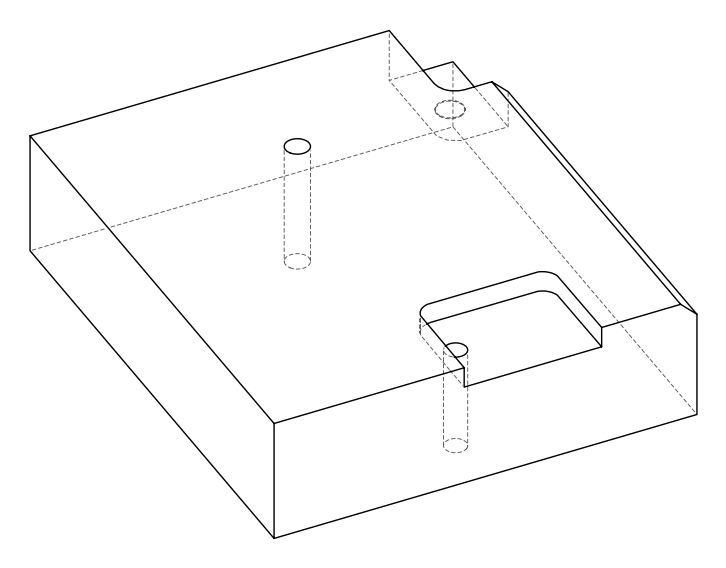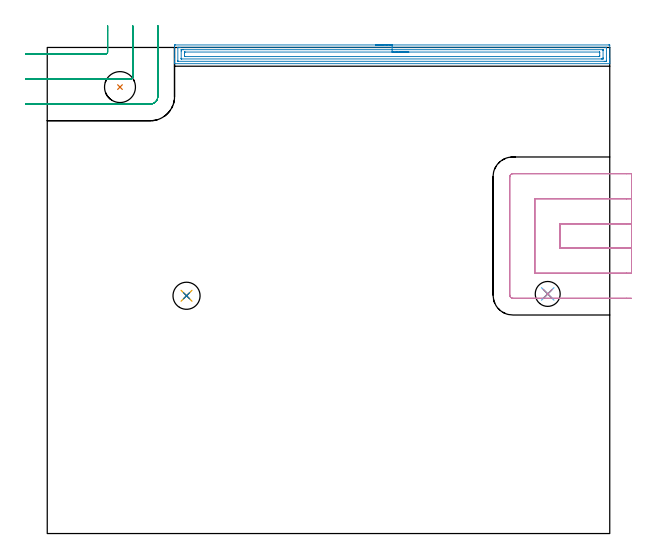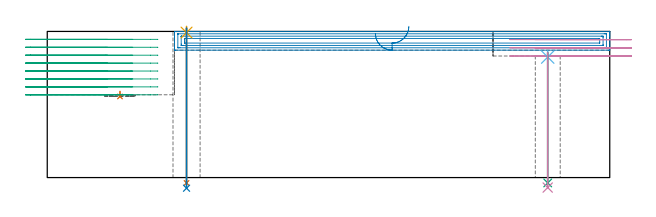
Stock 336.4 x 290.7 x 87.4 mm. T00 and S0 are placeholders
(PLAN: 10 operations, 7 tool changes, 19.3 min)
(1 INDEXABLE_INSERT_DRILL_BLIND_HOLE_FROM_SOLID | STEP1POCKET | NXT0302_008 | 0.02 min | 10383 mm3)
(2 AREA_MILL | FG_CHAMFER_SURFACE | UGT0205_001 | 8.6 min | 16719 mm3)
(3 MILL_CORNER_NOTCH_RECTANGULAR | CORNER_NOTCH_RECTANGULAR | UGT0201_094 | Follow Part, ap 5, ae 75% | 5.16 min | 114088 mm3)
(4 MILL_SLOT | SLOT_PARTIAL_RECTANGULAR | UGT0201_094 | Follow Part, ap 5, ae 75% | 4.06 min | 96081 mm3)
(5 SPOT_DRILL | STEP1HOLE | NXT0321_9005460120000 | 0.03 min | 7 mm3)
(6 SPOT_DRILL_1 | STEP1HOLE_1 | NXT0321_9005460120000 | 0.03 min | 16 mm3)
(7 DRILL_THROUGH_HOLE_INTO_CENTER | STEP1HOLE | NXT0301_065 | 0.37 min | 6035 mm3)
(8 DRILL_TO_ENLARGE_THROUGH_HOLE | STEP1HOLE | UGT0301_286 | 0.38 min | 11940 mm3)
(9 DRILL_THROUGH_HOLE_INTO_CENTER_1 | STEP1HOLE_1 | NXT0301_065 | 0.32 min | 5008 mm3)
(10 DRILL_TO_ENLARGE_THROUGH_HOLE_1 | STEP1HOLE_1 | UGT0301_280 | 0.33 min | 7651 mm3)
(TOOL NXT0302_008 | Index. Insert Drill 18.5mm [880-D1850L25-05] | D18.5 PA176 FL93 Z2)
(TOOL UGT0205_001 | Chamfer Mill 20 x 3 x 45 deg. | D20 FL50 Z2)
(TOOL UGT0201_094 | End mill 20 mm | D20 FL38 Z4)
(TOOL NXT0321_9005460120000 | NC Spot Drill, 142deg, 12mm, Carbide, Uncoated | D12 PA142 FL30 Z2)
(TOOL NXT0301_065 | Carbide Drill 9.4mm [860.1-0940-075A1-MM 2214] | D9.4 PA140 FL98 Z2)
(TOOL UGT0301_286 | Twist Drill 16.2 mm | D16.2 PA118 FL125 Z2)
(TOOL UGT0301_280 | Twist Drill 14.9 mm | D14.9 PA118 FL114 Z2)
(OP 1 INDEXABLE_INSERT_DRILL_BLIND_HOLE_FROM_SOLID)
G17 G21 G94 G90
T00 M6
G54
G17 G0 G90 X43.5 Y267. S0 M3
G43 Z97.4 H1
G94 G81 G98 Z48.5 F250. R51.5
G80
M5
M2
(OP 2 AREA_MILL)
G17 G21 G94 G90
T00 M6
G54
G17 G0 G90 X196.25 Y292.2 S1061 M3
G43 Z97.4 H0
Z86.2
G94 G1 X196.288 Z85.328 F250.
X196.402 Z84.464
X196.591 Z83.612
X196.853 Z82.78
X197.187 Z81.974
X197.59 Z81.2
X198.058 Z80.464
X198.59 Z79.772
X199.179 Z79.129
X199.822 Z78.54
X200.514 Z78.008
X201.25 Z77.54
X202.024 Z77.137
X202.83 Z76.803
X203.662 Z76.541
X204.514 Z76.352
X205.378 Z76.238
X206.25 Z76.2
X335.782
X336.32 Y292.195 Z76.203
X336.39 Y292.192 Z76.206
X336.4 Y292.116 Z76.281
Y283.977 Z84.417
Y283.437 Z84.96
Y283.102 Z85.294
Y282.562 Z85.834
Y282.228 Z86.167
Y281.558 Z86.841
Y281.27 Z87.129
X336.397 Y281.133 Z87.259
X336.39 Y281.002 Z87.388
X336.229 Y281. Z87.4
X76.271
X76.11 Y281.002 Z87.388
X76.103 Y281.133 Z87.259
X76.1 Y281.271 Z87.129
Y281.558 Z86.841
Y282.228 Z86.167
Y283.437 Z84.96
Y283.977 Z84.417
Y291.577 Z76.821
X76.104 Y291.847 Z76.551
X76.11 Y292.193 Z76.204
X76.36 Y292.197 Z76.202
X76.718 Y292.2 Z76.2
X206.25
Y290.786 Z77.614
X333.996
X334.187 Y290.785 Z77.615
X334.346 Y290.781 Z77.619
X334.38 Y290.779 Z77.621
X334.39 Y290.763 Z77.637
X334.394 Y290.733 Z77.667
X334.399 Y290.577 Z77.823
Y282.707 Z85.693
X334.396 Y282.575 Z85.825
X334.39 Y282.47 Z85.93
X334.382 Y282.421 Z85.979
X334.346 Y282.419 Z85.981
X333.996 Y282.415 Z85.985
X333.805 Y282.414 Z85.986
X333.102
X78.504
X78.313 Y282.415 Z85.985
X78.154 Y282.419 Z85.981
X78.12 Y282.421 Z85.979
X78.11 Y282.437 Z85.963
X78.106 Y282.467 Z85.933
X78.101 Y282.623 Z85.777
Y290.493 Z77.907
X78.104 Y290.625 Z77.775
X78.11 Y290.73 Z77.67
X78.118 Y290.779 Z77.621
X78.154 Y290.781 Z77.619
X78.504 Y290.785 Z77.615
X78.695 Y290.786 Z77.614
X79.398
X206.25
Y289.372 Z79.028
X332.058 Y289.371 Z79.029
X332.209 Y289.369 Z79.031
X332.359 Y289.365 Z79.035
X332.39 Y289.362 Z79.038
X332.394 Y289.335 Z79.065
X332.398 Y289.286 Z79.114
X332.4 Y289.223 Z79.177
Y289.036 Z79.364
Y284.664 Z83.736
X332.397 Y283.977 Z84.423
X332.394 Y283.884 Z84.516
X332.39 Y283.842 Z84.558
X332.354 Y283.835 Z84.566
X332.209 Y283.832 Z84.568
X331.467 Y283.829 Z84.571
X331.316 Y283.828 Z84.572
X80.442 Y283.829 Z84.571
X80.291 Y283.831 Z84.569
X80.141 Y283.835 Z84.565
X80.11 Y283.838 Z84.562
X80.106 Y283.865 Z84.535
X80.102 Y283.914 Z84.486
X80.1 Y283.977 Z84.423
Y284.164 Z84.236
Y288.536 Z79.864
X80.103 Y289.223 Z79.177
X80.106 Y289.316 Z79.084
X80.11 Y289.358 Z79.042
X80.146 Y289.365 Z79.035
X80.291 Y289.368 Z79.032
X81.033 Y289.371 Z79.029
X81.184 Y289.372 Z79.028
X206.25
Y287.957 Z80.443
X330.26
X330.312 Y287.955 Z80.445
X330.364 Y287.951 Z80.449
X330.39 Y287.941 Z80.459
X330.393 Y287.895 Z80.505
X330.4 Y287.496 Z80.904
Y285.747 Z82.653
Y285.726 Z82.674
X330.393 Y285.3 Z83.1
X330.39 Y285.253 Z83.147
X330.318 Y285.248 Z83.152
X330.187 Y285.244 Z83.156
X330.022 Y285.243 Z83.157
X82.24
X82.188 Y285.245 Z83.155
X82.136 Y285.249 Z83.151
X82.11 Y285.259 Z83.141
X82.107 Y285.305 Z83.095
X82.1 Y285.704 Z82.696
Y287.474 Z80.926
X82.107 Y287.9 Z80.5
X82.11 Y287.947 Z80.453
X82.182 Y287.952 Z80.448
X82.313 Y287.956 Z80.444
X82.478 Y287.957 Z80.443
X206.25
X207.122 Z80.481
X207.986 Z80.595
X208.838 Z80.783
X209.67 Z81.046
X210.476 Z81.38
X211.25 Z81.782
X211.986 Z82.251
X212.678 Z82.782
X213.321 Z83.372
X213.91 Z84.015
X214.442 Z84.707
X214.91 Z85.443
X215.313 Z86.216
X215.647 Z87.022
X215.909 Z87.854
X216.098 Z88.706
X216.212 Z89.571
X216.25 Z90.443
G0 Z97.4
M5
M2
(OP 3 MILL_CORNER_NOTCH_RECTANGULAR)
G17 G21 G94 G90
T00 M6
G54
G17 G0 G90 X-13. Y286.9 S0 M3
G43 Z97.4 H0
Z82.662
G94 G1 X-10. F250.
X35.105 F500.
G3 X36.1 Y287.895 R1.
G1 Y300.7
Y303.7 F250.
G0 Z97.4
X-13. Y271.9
Z82.662
G1 X-10.
X50.104 F500.
G3 X51.1 Y272.896 R1.
G1 Y300.7
Y303.7 F250.
G0 Z97.4
X-13. Y256.9
Z82.662
G1 X-10.
X61.7 F500.
G3 X66.1 Y261.3 R4.4
G1 Y300.7
Y303.7 F250.
G0 Z97.4
X-13. Y286.9
Z77.925
G1 X-10.
X35.105 F500.
G3 X36.1 Y287.895 R1.
G1 Y300.7
Y303.7 F250.
G0 Z97.4
X-13. Y271.9
Z77.925
G1 X-10.
X50.104 F500.
G3 X51.1 Y272.896 R1.
G1 Y300.7
Y303.7 F250.
G0 Z97.4
X-13. Y256.9
Z77.925
G1 X-10.
X61.7 F500.
G3 X66.1 Y261.3 R4.4
G1 Y300.7
Y303.7 F250.
G0 Z97.4
X-13. Y286.9
Z73.187
G1 X-10.
X35.105 F500.
G3 X36.1 Y287.895 R1.
G1 Y300.7
Y303.7 F250.
G0 Z97.4
X-13. Y271.9
Z73.187
G1 X-10.
X50.104 F500.
G3 X51.1 Y272.896 R1.
G1 Y300.7
Y303.7 F250.
G0 Z97.4
X-13. Y256.9
Z73.187
G1 X-10.
X61.7 F500.
G3 X66.1 Y261.3 R4.4
G1 Y300.7
Y303.7 F250.
G0 Z97.4
X-13. Y286.9
Z68.45
G1 X-10.
X35.105 F500.
G3 X36.1 Y287.895 R1.
G1 Y300.7
Y303.7 F250.
G0 Z97.4
X-13. Y271.9
Z68.45
G1 X-10.
X50.104 F500.
G3 X51.1 Y272.896 R1.
G1 Y300.7
Y303.7 F250.
G0 Z97.4
X-13. Y256.9
Z68.45
G1 X-10.
X61.7 F500.
G3 X66.1 Y261.3 R4.4
G1 Y300.7
Y303.7 F250.
G0 Z97.4
X-13. Y286.9
Z63.712
G1 X-10.
X35.105 F500.
G3 X36.1 Y287.895 R1.
G1 Y300.7
Y303.7 F250.
G0 Z97.4
X-13. Y271.9
Z63.712
G1 X-10.
X50.104 F500.
G3 X51.1 Y272.896 R1.
G1 Y300.7
Y303.7 F250.
G0 Z97.4
X-13. Y256.9
Z63.712
G1 X-10.
X61.7 F500.
G3 X66.1 Y261.3 R4.4
G1 Y300.7
Y303.7 F250.
G0 Z97.4
X-13. Y286.9
Z58.975
G1 X-10.
X35.105 F500.
G3 X36.1 Y287.895 R1.
G1 Y300.7
Y303.7 F250.
G0 Z97.4
X-13. Y271.9
Z58.975
G1 X-10.
X50.104 F500.
G3 X51.1 Y272.896 R1.
G1 Y300.7
Y303.7 F250.
G0 Z97.4
X-13. Y256.9
Z58.975
G1 X-10.
X61.7 F500.
G3 X66.1 Y261.3 R4.4
G1 Y300.7
Y303.7 F250.
G0 Z97.4
X-13. Y286.9
Z54.237
G1 X-10.
X35.105 F500.
G3 X36.1 Y287.895 R1.
G1 Y300.7
Y303.7 F250.
G0 Z97.4
X-13. Y271.9
Z54.237
G1 X-10.
X50.104 F500.
G3 X51.1 Y272.896 R1.
G1 Y300.7
Y303.7 F250.
G0 Z97.4
X-13. Y256.9
Z54.237
G1 X-10.
X61.7 F500.
G3 X66.1 Y261.3 R4.4
G1 Y300.7
Y303.7 F250.
G0 Z97.4
X-13. Y286.9
Z49.5
G1 X-10.
X35.105 F500.
G3 X36.1 Y287.895 R1.
G1 Y300.7
Y303.7 F250.
G0 Z97.4
X-13. Y271.9
Z49.5
G1 X-10.
X50.104 F500.
G3 X51.1 Y272.896 R1.
G1 Y300.7
Y303.7 F250.
G0 Z97.4
X-13. Y256.9
Z49.5
G1 X-10.
X61.7 F500.
G3 X66.1 Y261.3 R4.4
G1 Y300.7
Y303.7 F250.
G0 Z97.4
M5
M2
(OP 4 MILL_SLOT)
G17 G21 G94 G90
T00 M6
G54
G17 G0 G90 X349.4 Y185.2 S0 M3
G43 Z97.4 H0
Z82.5
G94 G1 X346.4 F250.
X306.6 F500.
Y170.7
X346.4
X349.4 F250.
Y200.2
X346.4
X291.6 F500.
Y155.7
X346.4
X349.4 F250.
Y215.2
X346.4
X278.5 F500.
G3 X276.6 Y213.3 R1.9
G1 Y142.6
G3 X278.5 Y140.7 R1.9
G1 X346.4
X349.4 F250.
G0 Y185.2 Z77.6
G1 X346.4
X306.6 F500.
Y170.7
X346.4
X349.4 F250.
Y200.2
X346.4
X291.6 F500.
Y155.7
X346.4
X349.4 F250.
Y215.2
X346.4
X278.5 F500.
G3 X276.6 Y213.3 R1.9
G1 Y142.6
G3 X278.5 Y140.7 R1.9
G1 X346.4
X349.4 F250.
G0 Y185.2 Z72.7
G1 X346.4
X306.6 F500.
Y170.7
X346.4
X349.4 F250.
Y200.2
X346.4
X291.6 F500.
Y155.7
X346.4
X349.4 F250.
Y215.2
X346.4
X278.5 F500.
G3 X276.6 Y213.3 R1.9
G1 Y142.6
G3 X278.5 Y140.7 R1.9
G1 X346.4
X349.4 F250.
G0 Z97.4
M5
M2
(OP 5 SPOT_DRILL)
G17 G21 G94 G90
T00 M6
G54
G17 G0 G90 X83.3 Y142.2 S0 M3
G43 Z97.4 H0
G94 G81 G98 Z86.703 F250. R90.4
G80
M5
M2
(OP 6 SPOT_DRILL_1)
G17 G21 G94 G90
T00 M6
G54
G17 G0 G90 X299.3 Y143.3 S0 M3
G43 Z97.4 H0
G94 G81 G98 Z72.059 F250. R75.7
G80
M5
M2
(OP 7 DRILL_THROUGH_HOLE_INTO_CENTER)
G17 G21 G94 G90
T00 M6
G54
G17 G0 G90 X83.3 Y142.2 S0 M3
G43 Z97.4 H1
G94 G73 G98 Z-3.211 F250. Q9.061 R89.4
G80
M5
M2
(OP 8 DRILL_TO_ENLARGE_THROUGH_HOLE)
G17 G21 G94 G90
T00 M6
G54
G17 G0 G90 X83.3 Y142.2 S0 M3
G43 Z97.4 H0
G94 G73 G98 Z-6.367 F250. Q15.628 R89.4
G80
M5
M2
(OP 9 DRILL_THROUGH_HOLE_INTO_CENTER_1)
G17 G21 G94 G90
T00 M6
G54
G17 G0 G90 X299.3 Y143.3 S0 M3
G43 Z97.4 H1
G94 G73 G98 Z-3.211 F250. Q8.435 R74.7
G80
M5
M2
(OP 10 DRILL_TO_ENLARGE_THROUGH_HOLE_1)
G17 G21 G94 G90
T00 M6
G54
G17 G0 G90 X299.3 Y143.3 S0 M3
G43 Z97.4 H0
G94 G73 G98 Z-5.976 F250. Q13.113 R74.7
G80
M5
M2
